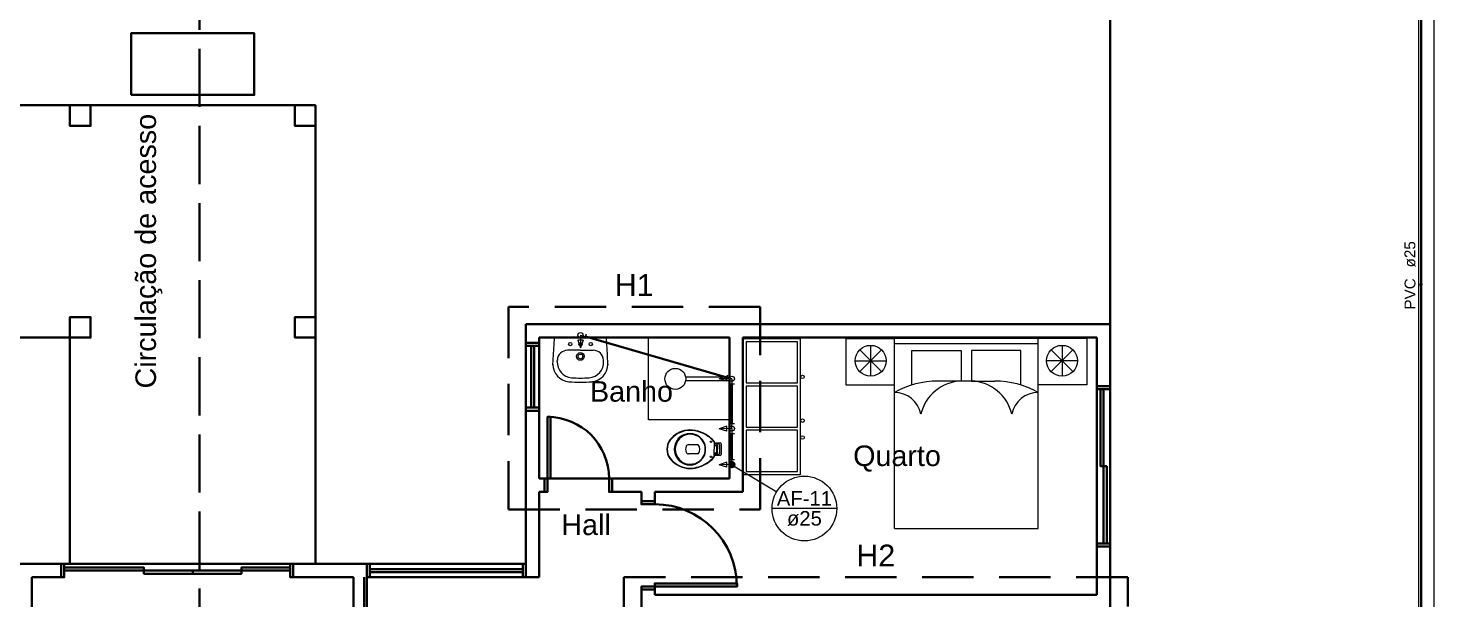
# Model space of a CAD drawing. Header units: inches. Extents: x -21 to 129, y -108 to 34.
# Drawn here: x 50 to 63.69, y 0.43 to 5.98 of the extents above; entities that cross this region are included whole.
import ezdxf

# ---------------------------------------------------------------- set-up
doc = ezdxf.new("R2010")
doc.units = ezdxf.units.IN
doc.header["$MEASUREMENT"] = 0
doc.linetypes.add('Dashed', pattern=[0.75, 0.5, -0.25])
for name, color, linetype, lineweight in [('AF-Colunas', 8, 'Continuous', 30), ('AF-Conexões detalhe', 8, 'Continuous', 20), ('AF-Indicação coluna', 5, 'Continuous', 20), ('AF-Textos coluna', 7, 'Continuous', 20), ('AF-Tubos detalhe', 170, 'Continuous', 30), ('AL-Sentido tubo', 9, 'Continuous', 20), ('AL-Textos tubo', 7, 'Continuous', 20), ('DI-Detalhes', 6, 'Dashed', 30), ('XJANELAS E PORTAS', 4, 'Continuous', 30), ('xMOVEIS', 253, 'Continuous', 20), ('xMURO', 4, 'Continuous', 20), ('XPAREDE', 7, 'Continuous', 30), ('xPISO', 4, 'Continuous', 30), ('xPROJEÇÃO', 4, 'Dashed', 30), ('xTEXTO', 7, 'Continuous', 20)]:
    doc.layers.add(name, color=color, linetype=linetype, lineweight=lineweight)
doc.styles.add('Arial', font='arial.ttf')

# ---------------------------------------------------------------- blocks, each defined once
blk = doc.blocks.new('_Closed')
at = {"color": 0, "linetype": 'ByBlock', "lineweight": -2}
for p, q in [((-1, 0.166667), (0, 0)), ((-1, 0.166667), (-1, -0.166667)), ((0, 0), (-1, -0.166667)), ((0, 0), (-1, 0))]:
    blk.add_line(p, q, dxfattribs=at)

msp = doc.modelspace()

# ---------------------------------------------------------------- linework, layer by layer
at = {"layer": 'AF-Colunas', "linetype": 'Continuous', "const_width": 0.025}
msp.add_lwpolyline([(56.866, 1.731, 1), (56.841, 1.731, 1)], format="xyb", close=True, dxfattribs=at)
at = {"layer": 'AF-Colunas', "linetype": 'Continuous'}
msp.add_circle((56.854, 1.731), 0.025, dxfattribs=at)
at = {"layer": 'AF-Conexões detalhe', "linetype": 'Continuous'}
for p, q in [((55.404, 2.941), (55.354, 2.941)), ((55.354, 2.941), (55.378, 2.866)), ((55.379, 2.991), (55.378, 2.866)), ((55.404, 2.941), (55.378, 2.866)), ((55.379, 2.991), (55.427, 2.977)), ((55.434, 3.001), (55.42, 2.953)), ((56.799, 2.555), (56.813, 2.603)), ((56.804, 2.591), (56.729, 2.565)), ((56.854, 2.566), (56.729, 2.565)), ((56.804, 2.541), (56.729, 2.565)), ((56.804, 2.541), (56.804, 2.591)), ((56.854, 2.566), (56.806, 2.579)), ((56.829, 2.516), (56.879, 2.516)), ((56.854, 2.566), (56.854, 2.516)), ((56.804, 2.106), (56.729, 2.08)), ((56.854, 2.081), (56.729, 2.08)), ((56.804, 2.056), (56.729, 2.08)), ((56.804, 2.056), (56.804, 2.106)), ((56.829, 2.131), (56.879, 2.131)), ((56.854, 2.081), (56.854, 2.131)), ((56.854, 2.081), (56.854, 2.031)), ((56.879, 2.031), (56.829, 2.031)), ((56.829, 1.781), (56.879, 1.781)), ((56.854, 1.731), (56.854, 1.781)), ((56.804, 1.756), (56.729, 1.73)), ((56.854, 1.731), (56.729, 1.73)), ((56.804, 1.706), (56.729, 1.73)), ((56.804, 1.706), (56.804, 1.756))]:
    msp.add_line(p, q, dxfattribs=at)
for centre in [(55.379, 2.991), (55.379, 2.991), (56.854, 2.566), (56.854, 2.566), (56.854, 2.566), (56.854, 2.566), (56.854, 2.081), (56.854, 2.081), (56.854, 1.731), (56.854, 1.731), (56.854, 1.731)]:
    msp.add_circle(centre, 0.025, dxfattribs=at)
at = {"layer": 'AF-Indicação coluna'}
for p, q in [((56.854, 1.73), (57.29, 1.467)), ((57.875, 1.304), (57.245, 1.304))]:
    msp.add_line(p, q, dxfattribs=at)
msp.add_circle((57.56, 1.304), 0.315, dxfattribs=at)
at = {"layer": 'AF-Tubos detalhe'}
for p, q in [((63.565, 8.521), (63.565, -1.38)), ((56.806, 2.579), (55.427, 2.977)), ((56.854, 2.131), (56.854, 2.516)), ((56.854, 1.781), (56.854, 2.031))]:
    msp.add_line(p, q, dxfattribs=at)
at = {"layer": 'AL-Sentido tubo'}
msp.add_lwpolyline([(63.565, 3.49), (63.565, 3.652)], dxfattribs=at)
at = {"layer": 'DI-Detalhes'}
for points in [[(54.677, 1.295), (57.128, 1.295), (57.128, 3.266), (54.677, 3.266), (54.677, 1.295)], [(55.802, -1.9), (60.708, -1.9), (60.708, 0.635), (55.802, 0.635), (55.802, -1.9)]]:
    msp.add_lwpolyline(points, close=True, dxfattribs=at)
at = {"layer": 'XJANELAS E PORTAS'}
for p, q in [((54.848, 2.886), (54.848, 2.285)), ((54.978, 2.886), (54.978, 2.285)), ((60.409, 2.465), (60.409, 0.965)), ((60.539, 2.465), (60.539, 0.965)), ((53.328, 0.765), (54.818, 0.765)), ((53.328, 0.635), (54.818, 0.635))]:
    msp.add_line(p, q, dxfattribs=at)
for points in [[(54.848, 2.916), (54.848, 2.886), (54.978, 2.886), (54.978, 2.916)], [(60.539, 2.495), (60.539, 2.465), (60.409, 2.465), (60.409, 2.495)], [(54.978, 2.255), (54.978, 2.285), (54.848, 2.285), (54.848, 2.255)], [(55.028, 1.465), (55.058, 1.465), (55.058, 1.595), (55.028, 1.595)], [(55.688, 1.595), (55.658, 1.595), (55.658, 1.465), (55.688, 1.465)], [(56.103, 1.375), (56.103, 1.345), (55.973, 1.345), (55.973, 1.375)], [(60.409, 0.935), (60.409, 0.965), (60.539, 0.965), (60.539, 0.935)], [(50.323, 0.765), (50.353, 0.765), (50.353, 0.635), (50.323, 0.635)], [(52.583, 0.635), (52.553, 0.635), (52.553, 0.765), (52.583, 0.765)], [(53.298, 0.765), (53.328, 0.765), (53.328, 0.635), (53.298, 0.635)], [(54.848, 0.635), (54.818, 0.635), (54.818, 0.765), (54.848, 0.765)], [(55.973, 0.515), (55.973, 0.545), (56.103, 0.545), (56.103, 0.515)]]:
    msp.add_lwpolyline(points, dxfattribs=at)
for points in [[(54.928, 2.886), (54.928, 2.285), (54.898, 2.285), (54.898, 2.886), (54.928, 2.886), (54.928, 2.886)], [(60.474, 2.465), (60.474, 1.715), (60.444, 1.715), (60.444, 2.465), (60.474, 2.465), (60.474, 2.465)], [(55.058, 1.595), (55.088, 1.595), (55.088, 2.195), (55.058, 2.195), (55.058, 1.595), (55.058, 1.595)], [(60.504, 1.715), (60.504, 0.965), (60.474, 0.965), (60.474, 1.715), (60.504, 1.715), (60.504, 1.715)], [(50.353, 0.7), (51.128, 0.7), (51.128, 0.73), (50.353, 0.73), (50.353, 0.7), (50.353, 0.7)], [(51.128, 0.7), (51.603, 0.7), (51.603, 0.67), (51.128, 0.67), (51.128, 0.7), (51.128, 0.7)], [(51.603, 0.7), (52.078, 0.7), (52.078, 0.67), (51.603, 0.67), (51.603, 0.7), (51.603, 0.7)], [(52.078, 0.7), (52.553, 0.7), (52.553, 0.73), (52.078, 0.73), (52.078, 0.7), (52.078, 0.7)], [(53.328, 0.685), (54.818, 0.685), (54.818, 0.715), (53.328, 0.715), (53.328, 0.685), (53.328, 0.685)], [(56.103, 0.545), (56.103, 0.575), (56.904, 0.575), (56.904, 0.545), (56.103, 0.545), (56.103, 0.545)]]:
    msp.add_lwpolyline(points, close=True, dxfattribs=at)
for centre, radius in [((55.058, 1.595), 0.6), ((56.103, 0.545), 0.8)]:
    msp.add_arc(centre, radius, 0, 90, dxfattribs=at)
at = {"layer": 'xMOVEIS'}
for p, q in [((55.117, 2.803), (55.125, 2.959)), ((55.13, 2.963), (55.379, 2.963)), ((55.389, 2.903), (55.369, 2.903)), ((55.628, 2.963), (55.379, 2.963)), ((55.379, 2.913), (55.379, 2.893)), ((55.641, 2.803), (55.633, 2.959)), ((56.041, 2.165), (56.041, 2.966)), ((57.964, 2.958), (57.964, 2.508)), ((57.964, 2.958), (58.437, 2.958)), ((58.205, 2.891), (58.205, 2.591)), ((60.311, 2.958), (58.437, 2.958)), ((58.437, 1.108), (58.437, 2.958)), ((58.437, 2.908), (59.837, 2.908)), ((59.837, 1.108), (59.837, 2.958)), ((60.069, 2.891), (60.069, 2.591)), ((60.311, 2.958), (60.156, 2.958)), ((60.311, 2.958), (60.311, 2.508)), ((55.111, 2.699), (55.117, 2.803)), ((55.153, 2.734), (55.154, 2.749)), ((55.379, 2.843), (55.254, 2.843)), ((55.379, 2.843), (55.504, 2.843)), ((55.605, 2.734), (55.604, 2.749)), ((55.646, 2.699), (55.641, 2.803)), ((58.055, 2.741), (58.355, 2.741)), ((58.099, 2.848), (58.311, 2.635)), ((58.311, 2.848), (58.099, 2.635)), ((58.606, 2.842), (59.087, 2.842)), ((58.606, 2.504), (58.606, 2.842)), ((59.087, 2.842), (59.087, 2.542)), ((59.668, 2.842), (59.187, 2.842)), ((59.187, 2.842), (59.187, 2.542)), ((59.668, 2.504), (59.668, 2.842)), ((60.219, 2.741), (59.919, 2.741)), ((59.963, 2.848), (60.175, 2.635)), ((60.175, 2.848), (59.963, 2.635)), ((55.646, 2.707), (55.646, 2.699)), ((56.403, 2.585), (56.829, 2.585)), ((56.829, 2.545), (56.403, 2.545)), ((57.964, 2.508), (58.437, 2.508)), ((59.187, 2.542), (58.861, 2.542)), ((59.187, 2.542), (59.413, 2.542)), ((60.311, 2.508), (59.837, 2.508)), ((56.829, 2.165), (56.041, 2.165)), ((56.43, 1.925), (56.526, 1.925)), ((56.68, 1.955), (56.68, 1.95)), ((56.68, 1.95), (56.68, 1.943)), ((56.68, 1.943), (56.68, 1.88)), ((56.68, 1.943), (56.738, 1.943)), ((56.68, 1.933), (56.724, 1.933)), ((56.732, 1.925), (56.732, 1.88)), ((56.75, 1.932), (56.75, 1.88)), ((56.526, 1.836), (56.43, 1.836)), ((56.68, 1.818), (56.68, 1.88)), ((56.724, 1.828), (56.68, 1.828)), ((56.68, 1.818), (56.68, 1.811)), ((56.738, 1.818), (56.68, 1.818)), ((56.68, 1.811), (56.68, 1.806)), ((56.688, 1.916), (56.699, 1.916)), ((56.688, 1.844), (56.699, 1.844)), ((56.704, 1.916), (56.704, 1.88)), ((56.704, 1.88), (56.704, 1.845)), ((56.715, 1.912), (56.715, 1.88)), ((56.715, 1.849), (56.715, 1.88)), ((56.732, 1.88), (56.732, 1.835)), ((56.75, 1.88), (56.75, 1.829)), ((58.437, 1.108), (59.837, 1.108))]:
    msp.add_line(p, q, dxfattribs=at)
for points in [[(56.962, 1.635), (57.523, 1.635), (57.523, 2.955), (56.962, 2.955), (56.962, 1.635), (56.962, 1.635)], [(56.992, 2.525), (57.493, 2.525), (57.493, 2.925), (56.992, 2.925), (56.992, 2.525), (56.992, 2.525)], [(56.992, 2.095), (57.493, 2.095), (57.493, 2.495), (56.992, 2.495), (56.992, 2.095), (56.992, 2.095)], [(56.992, 1.665), (57.493, 1.665), (57.493, 2.065), (56.992, 2.065), (56.992, 1.665), (56.992, 1.665)]]:
    msp.add_lwpolyline(points, close=True, dxfattribs=at)
for centre, radius in [((55.279, 2.903), 0.016), ((55.379, 2.903), 0.016), ((55.479, 2.903), 0.016), ((58.205, 2.741), 0.15), ((60.069, 2.741), 0.15), ((55.379, 2.783), 0.0375), ((55.379, 2.783), 0.0225), ((56.303, 2.565), 0.102), ((57.541, 2.584), 0.017), ((57.541, 2.158), 0.017), ((56.65, 1.953), 0.0075), ((57.541, 1.994), 0.017), ((56.65, 1.807), 0.0075)]:
    msp.add_circle(centre, radius, dxfattribs=at)
for centre, radius, start, end in [((55.13, 2.958), 0.005, 90, 177.058), ((55.254, 2.743), 0.1, 90, 177.058), ((55.504, 2.743), 0.1, 2.9418, 90), ((55.281, 2.707), 0.17, 180, 265.302), ((55.303, 2.726), 0.15, 177.058, 266.284), ((55.455, 2.726), 0.15, 273.716, 2.9418), ((55.476, 2.707), 0.17, 274.698, 0), ((55.379, 3.894), 1.361, 265.302, 270), ((55.379, 3.894), 1.321, 266.284, 270), ((55.379, 3.894), 1.321, 270, 273.716), ((55.379, 3.894), 1.361, 270, 274.698), ((58.861, 1.665), 0.878, 90, 118.888), ((59.102, 2.124), 0.42, 92.0643, 166.558), ((59.172, 2.124), 0.42, 13.4422, 87.9357), ((59.413, 1.665), 0.878, 61.1119, 90), ((58.437, 2.171), 0.262, 11.064, 90.0505), ((59.837, 2.171), 0.262, 89.9495, 168.936), ((56.448, 1.82), 0.248, 96.483, 121.073), ((56.448, 1.82), 0.244, 96.4778, 121.067), ((56.45, 1.825), 0.243, 73.2378, 97.0453), ((56.45, 1.825), 0.239, 84.2407, 97.0506), ((56.432, 1.735), 0.331, 55.8497, 82.7065), ((56.432, 1.735), 0.335, 55.8476, 74.7475), ((56.369, 1.881), 0.149, 143.002, 180.128), ((56.369, 1.881), 0.145, 143.02, 180.128), ((56.461, 1.805), 0.268, 121.681, 141.84), ((56.461, 1.805), 0.264, 121.686, 141.83), ((56.446, 1.881), 0.153, 139.336, 180.055), ((56.445, 1.882), 0.142, 136.228, 180.664), ((56.447, 1.877), 0.157, 100.028, 138.778), ((56.447, 1.882), 0.144, 100.808, 136.926), ((56.43, 1.901), 0.0241, 89.1095, 156.49), ((56.447, 1.888), 0.146, 59.7019, 100.446), ((56.448, 1.881), 0.145, 60.1948, 101.066), ((56.444, 1.88), 0.154, 0.2488, 60.3441), ((56.448, 1.881), 0.146, 359.888, 60.0886), ((56.474, 1.88), 0.0683, 319.312, 40.6882), ((56.439, 1.748), 0.316, 40.7546, 55.5359), ((56.439, 1.748), 0.32, 41.9479, 55.5381), ((56.67, 1.955), 0.0102, 358.309, 45.2439), ((56.671, 1.949), 0.00945, 6.988, 38.6516), ((56.689, 1.925), 0.00832, 184.718, 267.985), ((56.698, 1.928), 0.0119, 274.052, 294.02), ((56.708, 1.905), 0.0131, 70.6125, 109.658), ((56.71, 1.912), 0.00592, 43.936, 67.4016), ((56.724, 1.926), 0.00729, 358.275, 91.725), ((56.739, 1.931), 0.0118, 3.6802, 91.299), ((56.369, 1.88), 0.149, 179.872, 216.998), ((56.369, 1.88), 0.145, 179.872, 216.98), ((56.461, 1.956), 0.268, 218.16, 238.319), ((56.461, 1.956), 0.264, 218.17, 238.314), ((56.446, 1.88), 0.153, 179.945, 220.664), ((56.445, 1.879), 0.142, 179.336, 223.772), ((56.447, 1.884), 0.157, 221.222, 259.972), ((56.447, 1.878), 0.144, 223.074, 259.192), ((56.487, 1.88), 0.0846, 159.222, 200.778), ((56.43, 1.86), 0.0241, 203.51, 270.891), ((56.444, 1.881), 0.154, 299.656, 359.751), ((56.448, 1.88), 0.146, 299.911, 0.1122), ((56.439, 2.013), 0.316, 304.464, 319.245), ((56.439, 2.013), 0.32, 304.462, 318.052), ((56.671, 1.812), 0.00945, 321.348, 353.012), ((56.67, 1.806), 0.0102, 314.756, 1.6914), ((56.689, 1.836), 0.00832, 92.0149, 175.282), ((56.698, 1.833), 0.0119, 65.9796, 85.9479), ((56.708, 1.856), 0.0131, 250.342, 289.388), ((56.71, 1.849), 0.00592, 292.598, 316.064), ((56.709, 1.912), 0.00666, 357.957, 36.1023), ((56.709, 1.849), 0.00666, 323.898, 2.0428), ((56.724, 1.835), 0.00729, 268.275, 1.725), ((56.739, 1.83), 0.0118, 268.701, 356.32), ((56.448, 1.94), 0.248, 238.927, 263.517), ((56.448, 1.94), 0.244, 238.933, 263.522), ((56.448, 1.88), 0.145, 258.934, 299.805), ((56.447, 1.873), 0.146, 259.554, 300.298), ((56.45, 1.935), 0.243, 262.955, 286.762), ((56.45, 1.935), 0.239, 262.949, 275.759), ((56.432, 2.026), 0.331, 277.294, 304.15), ((56.432, 2.026), 0.335, 285.253, 304.152)]:
    msp.add_arc(centre, radius, start, end, dxfattribs=at)
at = {"layer": 'xMURO'}
for p, q in [((63.69, 30.46), (63.69, -14.857)), ((63.54, 30.31), (63.54, -14.857))]:
    msp.add_line(p, q, dxfattribs=at)
at = {"layer": 'XPAREDE'}
for p, q in [((54.848, 3.096), (60.539, 3.096)), ((54.848, 2.916), (54.848, 3.096)), ((60.539, 2.495), (60.539, 3.096)), ((54.978, 2.916), (54.848, 2.916)), ((54.978, 2.966), (56.829, 2.966)), ((54.978, 2.966), (54.978, 2.916)), ((56.829, 2.966), (56.829, 1.595)), ((56.959, 2.966), (56.959, 1.465)), ((60.409, 2.966), (56.959, 2.966)), ((60.409, 2.966), (60.409, 2.495)), ((60.409, 2.495), (60.539, 2.495)), ((54.848, 0.765), (54.848, 2.255)), ((54.978, 2.255), (54.848, 2.255)), ((54.978, 2.255), (54.978, 1.595)), ((54.978, 1.595), (55.028, 1.595)), ((55.028, 1.595), (55.028, 1.465)), ((55.688, 1.595), (56.829, 1.595)), ((55.688, 1.595), (55.688, 1.465)), ((54.978, 0.635), (54.978, 1.465)), ((54.978, 1.465), (55.028, 1.465)), ((55.688, 1.465), (55.973, 1.465)), ((55.973, 1.375), (55.973, 1.465)), ((56.103, 1.375), (55.973, 1.375)), ((56.103, 1.465), (56.103, 1.375)), ((56.959, 1.465), (56.103, 1.465)), ((60.409, 0.935), (60.409, 0.465)), ((60.409, 0.935), (60.539, 0.935)), ((60.539, 0.248), (60.539, 0.935)), ((50.323, 0.765), (49.908, 0.765)), ((50.323, 0.635), (50.323, 0.765)), ((53.298, 0.765), (52.583, 0.765)), ((52.583, 0.635), (52.583, 0.765)), ((53.298, 0.635), (53.298, 0.765)), ((54.848, 0.635), (54.848, 0.765)), ((50.038, -3.795), (50.038, 0.635)), ((50.038, 0.635), (50.323, 0.635)), ((52.583, 0.635), (53.168, 0.635)), ((53.168, -3.795), (53.168, 0.635)), ((53.273, -3.665), (53.273, 0.635)), ((53.298, -3.665), (53.298, 0.635)), ((54.848, 0.635), (54.978, 0.635)), ((56.103, 0.515), (55.973, 0.515)), ((55.973, 0.285), (55.973, 0.515)), ((56.103, 0.515), (56.103, 0.465)), ((60.409, 0.465), (56.103, 0.465))]:
    msp.add_line(p, q, dxfattribs=at)
for points in [[(50.408, 5.226), (50.408, 5.026), (50.608, 5.026), (50.608, 5.226), (50.408, 5.226), (50.408, 5.226)], [(52.798, 5.226), (52.798, 5.026), (52.598, 5.026), (52.598, 5.226), (52.798, 5.226), (52.798, 5.226)], [(50.408, 2.966), (50.408, 3.166), (50.608, 3.166), (50.608, 2.966), (50.408, 2.966), (50.408, 2.966)], [(52.798, 2.966), (52.798, 3.166), (52.598, 3.166), (52.598, 2.966), (52.798, 2.966), (52.798, 2.966)]]:
    msp.add_lwpolyline(points, close=True, dxfattribs=at)
at = {"layer": 'xPISO'}
for p, q in [((60.539, 16.508), (60.539, 3.096)), ((52.798, 5.226), (42.666, 5.226)), ((52.798, 0.765), (52.798, 5.226)), ((48.357, 2.966), (50.408, 2.966)), ((50.408, 0.765), (50.408, 2.966)), ((54.978, 1.595), (55.688, 1.595)), ((50.323, 0.765), (52.583, 0.765))]:
    msp.add_line(p, q, dxfattribs=at)
msp.add_lwpolyline([(51.003, 5.326), (52.203, 5.326), (52.203, 5.926), (51.003, 5.926), (51.003, 5.326)], close=True, dxfattribs=at)
at = {"layer": 'xPROJEÇÃO'}
for p, q in [((51.668, 30.46), (51.668, -2.975)), ((51.668, -2.975), (51.668, 30.46))]:
    msp.add_line(p, q, dxfattribs=at)

# ---------------------------------------------------------------- block references
at = {"layer": 'AL-Sentido tubo', "xscale": 0.04999999999999716, "yscale": 0.04999999999999716, "zscale": 0.04999999999999716, "rotation": 270}
msp.add_blockref('_Closed', (63.565, 3.44), dxfattribs=at)

# ---------------------------------------------------------------- texts
at = {"layer": 'AF-Textos coluna', "char_height": 0.1412, "attachment_point": 8, "line_spacing_factor": 0.798, "style": 'Arial'}
for s, insert, width in [('AF-11', (57.56, 1.332), 0.44237), ('ø25', (57.56, 1.134), 0.3517)]:
    msp.add_mtext(s, dxfattribs=dict(at, insert=insert, width=width))
at = {"layer": 'AL-Textos tubo', "char_height": 0.1059, "rotation": 90.0003, "line_spacing_factor": 0.798, "style": 'Arial'}
for s, insert, width, attachment_point in [('ø25', (63.512, 3.649), 0.28133, 7), ('PVC', (63.512, 3.543), 0.33632, 9)]:
    msp.add_mtext(s, dxfattribs=dict(at, insert=insert, width=width, attachment_point=attachment_point))
at = {"layer": 'DI-Detalhes', "char_height": 0.2118, "width": 0.40896, "attachment_point": 8, "line_spacing_factor": 0.798, "style": 'Arial'}
for s, insert in [('H1', (55.902, 3.372)), ('H2', (58.255, 0.741))]:
    msp.add_mtext(s, dxfattribs=dict(at, insert=insert))
at = {"layer": 'xTEXTO', "insert": (51.307, 3.807), "char_height": 0.20003, "width": 4.07256, "attachment_point": 8, "rotation": 90, "line_spacing_factor": 0.798, "style": 'Arial'}
msp.add_mtext('Circulação de acesso', dxfattribs=at)
at = {"layer": 'xTEXTO', "char_height": 0.2, "attachment_point": 8, "line_spacing_factor": 0.798, "style": 'Arial'}
for s, insert, width in [('Banho', (55.876, 2.34), 1.08134), ('Quarto', (58.462, 1.662), 1.29761), ('Hall', (55.434, 1.043), 0.6488)]:
    msp.add_mtext(s, dxfattribs=dict(at, insert=insert, width=width))

doc.saveas('drawing.dxf')
